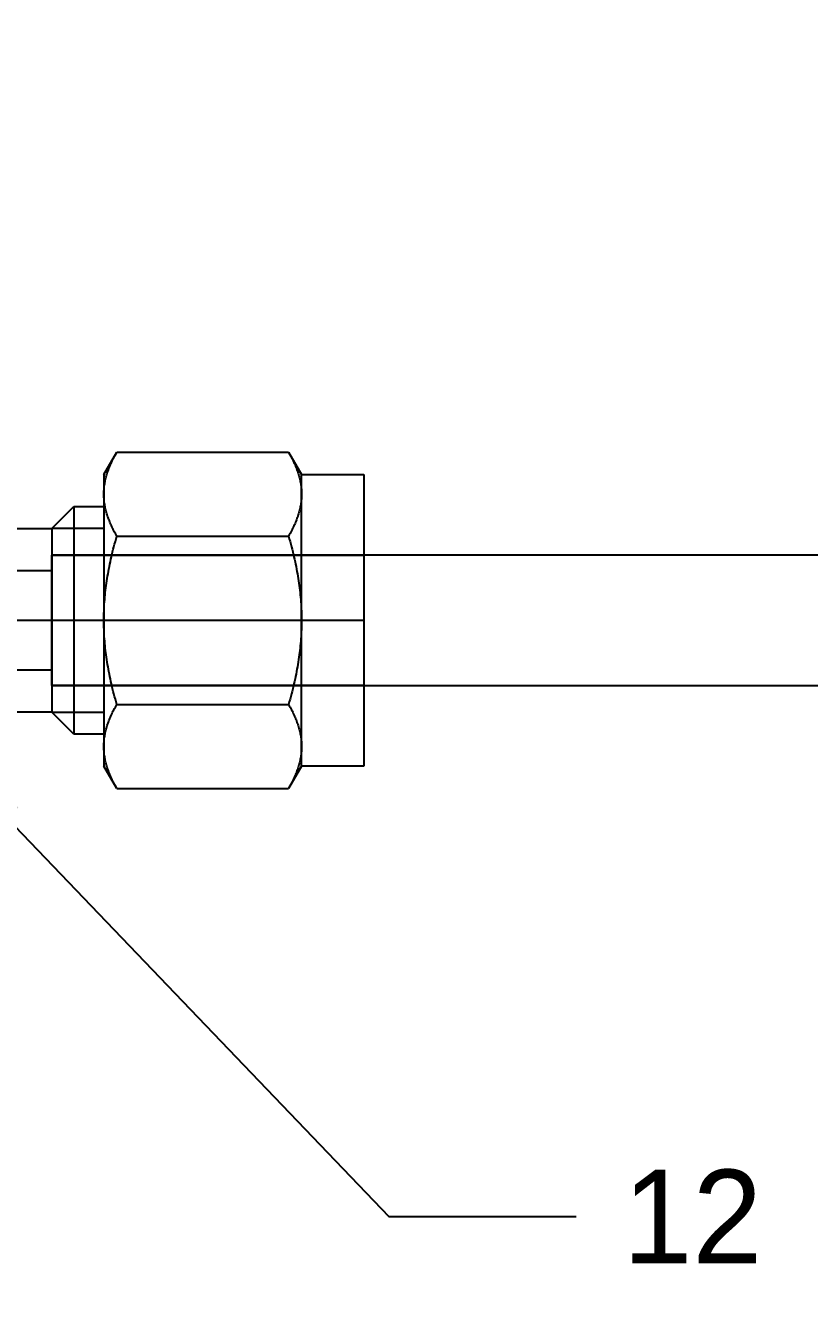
# Model space of a CAD drawing. Header units: inches. Extents: x 5.3 to 31.2, y 3.7 to 34.9.
# Drawn here: x 20.97 to 22.478, y 24.852 to 27.288 of the extents above; entities that cross this region are included whole.
import ezdxf
from ezdxf import colors
from ezdxf.entities.mleader import LeaderData, LeaderLine
from ezdxf.math import Vec2, Vec3

# ---------------------------------------------------------------- set-up
doc = ezdxf.new("R2010")
doc.units = ezdxf.units.IN
doc.header["$MEASUREMENT"] = 0
doc.linetypes.add('CENTER2', pattern=[28.575, 19.05, -3.175, 3.175, -3.175])
doc.linetypes.add('HIDDEN2', pattern=[4.7625, 3.175, -1.5875])
for name, color, linetype in [('.25 tubes', 170, 'Continuous'), ('NOTES', 1, 'Continuous'), ('TRDETAIL2', 7, 'Continuous'), ('TRDETAIL3', 7, 'Continuous'), ('TRMODEL1', 7, 'Continuous'), ('TRMODEL3', 7, 'Continuous')]:
    doc.layers.add(name, color=color, linetype=linetype)

# ---------------------------------------------------------------- blocks, each defined once
blk = doc.blocks.new('SS-400-4')
at = {"layer": 'TRDETAIL2', "color": 6, "linetype": 'HIDDEN2'}
for p, q in [((-0.5691, 1.1494), (-1.1691, 1.1494)), ((-1.1691, 1.1494), (-1.1691, 0.8994)), ((-1.5341, 1.1194), (-1.1691, 1.1194)), ((-1.1691, 0.9294), (-1.5341, 0.9294)), ((-1.1691, 0.8994), (-0.5691, 0.8994))]:
    blk.add_line(p, q, dxfattribs=at)
at = {"layer": 'TRDETAIL3', "color": 4, "linetype": 'CENTER2'}
blk.add_line((-2.6891, 1.0244), (-0.5691, 1.0244), dxfattribs=at)
at = {"layer": 'TRMODEL1', "color": 7, "linetype": 'Continuous'}
for p, q in [((-1.0441, 1.3477), (-1.0691, 1.3044)), ((-1.0483, 1.3401), (-1.0496, 1.3377)), ((-1.0469, 1.3427), (-1.0483, 1.3401)), ((-1.0455, 1.3452), (-1.0469, 1.3427)), ((-1.0441, 1.3477), (-1.0455, 1.3452)), ((-1.0441, 1.3477), (-0.7141, 1.3477)), ((-0.7126, 1.3452), (-0.7141, 1.3477)), ((-0.6891, 1.3044), (-0.7141, 1.3477)), ((-0.7112, 1.3427), (-0.7126, 1.3452)), ((-0.7098, 1.3401), (-0.7112, 1.3427)), ((-0.7085, 1.3377), (-0.7098, 1.3401)), ((-1.0594, 1.3162), (-1.0602, 1.3138)), ((-1.0584, 1.3185), (-1.0594, 1.3162)), ((-1.0575, 1.3208), (-1.0584, 1.3185)), ((-1.0565, 1.3232), (-1.0575, 1.3208)), ((-1.0555, 1.3255), (-1.0565, 1.3232)), ((-1.0544, 1.3279), (-1.0555, 1.3255)), ((-1.0533, 1.3303), (-1.0544, 1.3279)), ((-1.0521, 1.3328), (-1.0533, 1.3303)), ((-1.0509, 1.3352), (-1.0521, 1.3328)), ((-1.0496, 1.3377), (-1.0509, 1.3352)), ((-0.7073, 1.3352), (-0.7085, 1.3377)), ((-0.7061, 1.3328), (-0.7073, 1.3352)), ((-0.7049, 1.3303), (-0.7061, 1.3328)), ((-0.7038, 1.3279), (-0.7049, 1.3303)), ((-0.7027, 1.3255), (-0.7038, 1.3279)), ((-0.7016, 1.3232), (-0.7027, 1.3255)), ((-0.7006, 1.3208), (-0.7016, 1.3232)), ((-0.6997, 1.3185), (-0.7006, 1.3208)), ((-0.6988, 1.3162), (-0.6997, 1.3185)), ((-0.6979, 1.3138), (-0.6988, 1.3162)), ((-1.0691, 1.2669), (-1.0691, 1.3044)), ((-1.0666, 1.2913), (-1.0671, 1.2891)), ((-1.0662, 1.2935), (-1.0666, 1.2913)), ((-1.0657, 1.2957), (-1.0662, 1.2935)), ((-1.0651, 1.298), (-1.0657, 1.2957)), ((-1.0646, 1.3002), (-1.0651, 1.298)), ((-1.0639, 1.3025), (-1.0646, 1.3002)), ((-1.0633, 1.3047), (-1.0639, 1.3025)), ((-1.0626, 1.307), (-1.0633, 1.3047)), ((-1.0618, 1.3093), (-1.0626, 1.307)), ((-1.061, 1.3115), (-1.0618, 1.3093)), ((-1.0602, 1.3138), (-1.061, 1.3115)), ((-0.6971, 1.3115), (-0.6979, 1.3138)), ((-0.6963, 1.3093), (-0.6971, 1.3115)), ((-0.6956, 1.307), (-0.6963, 1.3093)), ((-0.6949, 1.3047), (-0.6956, 1.307)), ((-0.6942, 1.3025), (-0.6949, 1.3047)), ((-0.6936, 1.3002), (-0.6942, 1.3025)), ((-0.693, 1.298), (-0.6936, 1.3002)), ((-0.6925, 1.2957), (-0.693, 1.298)), ((-0.692, 1.2935), (-0.6925, 1.2957)), ((-0.6915, 1.2913), (-0.692, 1.2935)), ((-0.6911, 1.2891), (-0.6915, 1.2913)), ((-0.6891, 1.3044), (-0.6891, 1.2669)), ((-0.5691, 1.3044), (-0.6891, 1.3044)), ((-0.5691, 0.7444), (-0.5691, 1.3044)), ((-1.069, 1.2691), (-1.0691, 1.2669)), ((-1.0691, 1.2669), (-1.069, 1.2647)), ((-1.0691, 1.0244), (-1.0691, 1.2669)), ((-1.0689, 1.2736), (-1.069, 1.2714)), ((-1.069, 1.2714), (-1.069, 1.2691)), ((-1.0687, 1.2758), (-1.0689, 1.2736)), ((-1.0686, 1.278), (-1.0687, 1.2758)), ((-1.0683, 1.2802), (-1.0686, 1.278)), ((-1.0681, 1.2824), (-1.0683, 1.2802)), ((-1.0678, 1.2846), (-1.0681, 1.2824)), ((-1.0674, 1.2868), (-1.0678, 1.2846)), ((-1.0671, 1.2891), (-1.0674, 1.2868)), ((-0.6907, 1.2868), (-0.6911, 1.2891)), ((-0.6904, 1.2846), (-0.6907, 1.2868)), ((-0.6901, 1.2824), (-0.6904, 1.2846)), ((-0.6898, 1.2802), (-0.6901, 1.2824)), ((-0.6896, 1.278), (-0.6898, 1.2802)), ((-0.6894, 1.2758), (-0.6896, 1.278)), ((-0.6892, 1.2736), (-0.6894, 1.2758)), ((-0.6891, 1.2714), (-0.6892, 1.2736)), ((-0.6891, 1.2691), (-0.6891, 1.2714)), ((-0.6891, 1.2669), (-0.6891, 1.2691)), ((-0.6891, 1.2669), (-0.6891, 1.0244)), ((-0.6891, 1.2647), (-0.6891, 1.2669)), ((-1.1266, 1.2432), (-1.1691, 1.2007)), ((-1.1266, 0.8057), (-1.1266, 1.2432)), ((-1.0691, 1.2432), (-1.1266, 1.2432)), ((-1.069, 1.2647), (-1.069, 1.2625)), ((-1.069, 1.2625), (-1.0689, 1.2603)), ((-1.0689, 1.2603), (-1.0687, 1.258)), ((-1.0687, 1.258), (-1.0686, 1.2558)), ((-1.0686, 1.2558), (-1.0683, 1.2536)), ((-1.0683, 1.2536), (-1.0681, 1.2514)), ((-1.0681, 1.2514), (-1.0678, 1.2492)), ((-1.0678, 1.2492), (-1.0674, 1.247)), ((-1.0674, 1.247), (-1.0671, 1.2448)), ((-1.0671, 1.2448), (-1.0666, 1.2425)), ((-1.0666, 1.2425), (-1.0662, 1.2403)), ((-0.692, 1.2403), (-0.6915, 1.2425)), ((-0.6915, 1.2425), (-0.6911, 1.2448)), ((-0.6911, 1.2448), (-0.6907, 1.247)), ((-0.6907, 1.247), (-0.6904, 1.2492)), ((-0.6904, 1.2492), (-0.6901, 1.2514)), ((-0.6901, 1.2514), (-0.6898, 1.2536)), ((-0.6898, 1.2536), (-0.6896, 1.2558)), ((-0.6896, 1.2558), (-0.6894, 1.258)), ((-0.6894, 1.258), (-0.6892, 1.2603)), ((-0.6892, 1.2603), (-0.6891, 1.2625)), ((-0.6891, 1.2625), (-0.6891, 1.2647)), ((-1.0662, 1.2403), (-1.0657, 1.2381)), ((-1.0657, 1.2381), (-1.0651, 1.2359)), ((-1.0651, 1.2359), (-1.0646, 1.2336)), ((-1.0646, 1.2336), (-1.0639, 1.2314)), ((-1.0639, 1.2314), (-1.0633, 1.2291)), ((-1.0633, 1.2291), (-1.0626, 1.2268)), ((-1.0626, 1.2268), (-1.0618, 1.2246)), ((-1.0618, 1.2246), (-1.061, 1.2223)), ((-1.061, 1.2223), (-1.0602, 1.22)), ((-1.0602, 1.22), (-1.0594, 1.2177)), ((-0.6988, 1.2177), (-0.6979, 1.22)), ((-0.6979, 1.22), (-0.6971, 1.2223)), ((-0.6971, 1.2223), (-0.6963, 1.2246)), ((-0.6963, 1.2246), (-0.6956, 1.2268)), ((-0.6956, 1.2268), (-0.6949, 1.2291)), ((-0.6949, 1.2291), (-0.6942, 1.2314)), ((-0.6942, 1.2314), (-0.6936, 1.2336)), ((-0.6936, 1.2336), (-0.693, 1.2359)), ((-0.693, 1.2359), (-0.6925, 1.2381)), ((-0.6925, 1.2381), (-0.692, 1.2403)), ((-1.1691, 1.2007), (-1.2691, 1.2007)), ((-1.1691, 0.8482), (-1.1691, 1.2007)), ((-1.1691, 0.8482), (-1.1691, 1.2007)), ((-1.0594, 1.2177), (-1.0584, 1.2153)), ((-1.0584, 1.2153), (-1.0575, 1.213)), ((-1.0575, 1.213), (-1.0565, 1.2107)), ((-1.0565, 1.2107), (-1.0555, 1.2083)), ((-1.0555, 1.2083), (-1.0544, 1.2059)), ((-1.0544, 1.2059), (-1.0533, 1.2035)), ((-1.0533, 1.2035), (-1.0521, 1.2011)), ((-1.0521, 1.2011), (-1.0509, 1.1986)), ((-1.0509, 1.1986), (-1.0496, 1.1962)), ((-1.0496, 1.1962), (-1.0483, 1.1937)), ((-1.0483, 1.1937), (-1.0469, 1.1912)), ((-0.7112, 1.1912), (-0.7098, 1.1937)), ((-0.7098, 1.1937), (-0.7085, 1.1962)), ((-0.7085, 1.1962), (-0.7073, 1.1986)), ((-0.7073, 1.1986), (-0.7061, 1.2011)), ((-0.7061, 1.2011), (-0.7049, 1.2035)), ((-0.7049, 1.2035), (-0.7038, 1.2059)), ((-0.7038, 1.2059), (-0.7027, 1.2083)), ((-0.7027, 1.2083), (-0.7016, 1.2107)), ((-0.7016, 1.2107), (-0.7006, 1.213)), ((-0.7006, 1.213), (-0.6997, 1.2153)), ((-0.6997, 1.2153), (-0.6988, 1.2177)), ((-1.0483, 1.1709), (-1.0496, 1.1659)), ((-1.0469, 1.1759), (-1.0483, 1.1709)), ((-1.0469, 1.1912), (-1.0455, 1.1886)), ((-1.0455, 1.181), (-1.0469, 1.1759)), ((-1.0455, 1.1886), (-1.0441, 1.1861)), ((-1.0441, 1.1861), (-1.0455, 1.181)), ((-1.0441, 1.1861), (-0.7141, 1.1861)), ((-0.7141, 1.1861), (-0.7126, 1.1886)), ((-0.7126, 1.181), (-0.7141, 1.1861)), ((-0.7126, 1.1886), (-0.7112, 1.1912)), ((-0.7112, 1.1759), (-0.7126, 1.181)), ((-0.7098, 1.1709), (-0.7112, 1.1759)), ((-0.7085, 1.1659), (-0.7098, 1.1709)), ((-1.0544, 1.1465), (-1.0555, 1.1417)), ((-1.0533, 1.1513), (-1.0544, 1.1465)), ((-1.0521, 1.1561), (-1.0533, 1.1513)), ((-1.0509, 1.161), (-1.0521, 1.1561)), ((-1.0496, 1.1659), (-1.0509, 1.161)), ((-0.7073, 1.161), (-0.7085, 1.1659)), ((-0.7061, 1.1561), (-0.7073, 1.161)), ((-0.7049, 1.1513), (-0.7061, 1.1561)), ((-0.7038, 1.1465), (-0.7049, 1.1513)), ((-0.7027, 1.1417), (-0.7038, 1.1465)), ((-1.0594, 1.1229), (-1.0602, 1.1183)), ((-1.0584, 1.1276), (-1.0594, 1.1229)), ((-1.0575, 1.1322), (-1.0584, 1.1276)), ((-1.0565, 1.1369), (-1.0575, 1.1322)), ((-1.0555, 1.1417), (-1.0565, 1.1369)), ((-0.7016, 1.1369), (-0.7027, 1.1417)), ((-0.7006, 1.1322), (-0.7016, 1.1369)), ((-0.6997, 1.1276), (-0.7006, 1.1322)), ((-0.6988, 1.1229), (-0.6997, 1.1276)), ((-0.6979, 1.1183), (-0.6988, 1.1229)), ((-1.0633, 1.1), (-1.0639, 1.0955)), ((-1.0626, 1.1046), (-1.0633, 1.1)), ((-1.0618, 1.1091), (-1.0626, 1.1046)), ((-1.061, 1.1137), (-1.0618, 1.1091)), ((-1.0602, 1.1183), (-1.061, 1.1137)), ((-0.6971, 1.1137), (-0.6979, 1.1183)), ((-0.6963, 1.1091), (-0.6971, 1.1137)), ((-0.6956, 1.1046), (-0.6963, 1.1091)), ((-0.6949, 1.1), (-0.6956, 1.1046)), ((-0.6942, 1.0955), (-0.6949, 1.1)), ((-1.0666, 1.0732), (-1.0671, 1.0687)), ((-1.0662, 1.0776), (-1.0666, 1.0732)), ((-1.0657, 1.0821), (-1.0662, 1.0776)), ((-1.0651, 1.0865), (-1.0657, 1.0821)), ((-1.0646, 1.091), (-1.0651, 1.0865)), ((-1.0639, 1.0955), (-1.0646, 1.091)), ((-0.6936, 1.091), (-0.6942, 1.0955)), ((-0.693, 1.0865), (-0.6936, 1.091)), ((-0.6925, 1.0821), (-0.693, 1.0865)), ((-0.692, 1.0776), (-0.6925, 1.0821)), ((-0.6915, 1.0732), (-0.692, 1.0776)), ((-0.6911, 1.0687), (-0.6915, 1.0732)), ((-1.0683, 1.051), (-1.0686, 1.0466)), ((-1.0681, 1.0554), (-1.0683, 1.051)), ((-1.0678, 1.0599), (-1.0681, 1.0554)), ((-1.0674, 1.0643), (-1.0678, 1.0599)), ((-1.0671, 1.0687), (-1.0674, 1.0643)), ((-0.6907, 1.0643), (-0.6911, 1.0687)), ((-0.6904, 1.0599), (-0.6907, 1.0643)), ((-0.6901, 1.0554), (-0.6904, 1.0599)), ((-0.6898, 1.051), (-0.6901, 1.0554)), ((-0.6896, 1.0466), (-0.6898, 1.051)), ((-1.069, 1.0289), (-1.0691, 1.0244)), ((-1.0691, 1.0244), (-1.069, 1.02)), ((-1.0691, 0.7819), (-1.0691, 1.0244)), ((-1.0689, 1.0377), (-1.069, 1.0333)), ((-1.069, 1.0333), (-1.069, 1.0289)), ((-1.0687, 1.0422), (-1.0689, 1.0377)), ((-1.0686, 1.0466), (-1.0687, 1.0422)), ((-0.6894, 1.0422), (-0.6896, 1.0466)), ((-0.6892, 1.0377), (-0.6894, 1.0422)), ((-0.6891, 1.0333), (-0.6892, 1.0377)), ((-0.6891, 1.0289), (-0.6891, 1.0333)), ((-0.6891, 1.0244), (-0.6891, 1.0289)), ((-0.6891, 1.02), (-0.6891, 1.0244)), ((-0.6891, 1.0244), (-0.6891, 0.7819)), ((-1.069, 1.02), (-1.069, 1.0155)), ((-1.069, 1.0155), (-1.0689, 1.0111)), ((-1.0689, 1.0111), (-1.0687, 1.0067)), ((-1.0687, 1.0067), (-1.0686, 1.0023)), ((-1.0686, 1.0023), (-1.0683, 0.9978)), ((-0.6898, 0.9978), (-0.6896, 1.0023)), ((-0.6896, 1.0023), (-0.6894, 1.0067)), ((-0.6894, 1.0067), (-0.6892, 1.0111)), ((-0.6892, 1.0111), (-0.6891, 1.0155)), ((-0.6891, 1.0155), (-0.6891, 1.02)), ((-1.0683, 0.9978), (-1.0681, 0.9934)), ((-1.0681, 0.9934), (-1.0678, 0.989)), ((-1.0678, 0.989), (-1.0674, 0.9846)), ((-1.0674, 0.9846), (-1.0671, 0.9801)), ((-1.0671, 0.9801), (-1.0666, 0.9757)), ((-1.0666, 0.9757), (-1.0662, 0.9712)), ((-0.692, 0.9712), (-0.6915, 0.9757)), ((-0.6915, 0.9757), (-0.6911, 0.9801)), ((-0.6911, 0.9801), (-0.6907, 0.9846)), ((-0.6907, 0.9846), (-0.6904, 0.989)), ((-0.6904, 0.989), (-0.6901, 0.9934)), ((-0.6901, 0.9934), (-0.6898, 0.9978)), ((-1.0662, 0.9712), (-1.0657, 0.9668)), ((-1.0657, 0.9668), (-1.0651, 0.9623)), ((-1.0651, 0.9623), (-1.0646, 0.9578)), ((-1.0646, 0.9578), (-1.0639, 0.9533)), ((-1.0639, 0.9533), (-1.0633, 0.9488)), ((-0.6949, 0.9488), (-0.6942, 0.9533)), ((-0.6942, 0.9533), (-0.6936, 0.9578)), ((-0.6936, 0.9578), (-0.693, 0.9623)), ((-0.693, 0.9623), (-0.6925, 0.9668)), ((-0.6925, 0.9668), (-0.692, 0.9712)), ((-1.0633, 0.9488), (-1.0626, 0.9443)), ((-1.0626, 0.9443), (-1.0618, 0.9397)), ((-1.0618, 0.9397), (-1.061, 0.9352)), ((-1.061, 0.9352), (-1.0602, 0.9306)), ((-1.0602, 0.9306), (-1.0594, 0.9259)), ((-1.0594, 0.9259), (-1.0584, 0.9213)), ((-0.6997, 0.9213), (-0.6988, 0.9259)), ((-0.6988, 0.9259), (-0.6979, 0.9306)), ((-0.6979, 0.9306), (-0.6971, 0.9352)), ((-0.6971, 0.9352), (-0.6963, 0.9397)), ((-0.6963, 0.9397), (-0.6956, 0.9443)), ((-0.6956, 0.9443), (-0.6949, 0.9488)), ((-1.0584, 0.9213), (-1.0575, 0.9166)), ((-1.0575, 0.9166), (-1.0565, 0.9119)), ((-1.0565, 0.9119), (-1.0555, 0.9072)), ((-1.0555, 0.9072), (-1.0544, 0.9024)), ((-1.0544, 0.9024), (-1.0533, 0.8976)), ((-0.7049, 0.8976), (-0.7038, 0.9024)), ((-0.7038, 0.9024), (-0.7027, 0.9072)), ((-0.7027, 0.9072), (-0.7016, 0.9119)), ((-0.7016, 0.9119), (-0.7006, 0.9166)), ((-0.7006, 0.9166), (-0.6997, 0.9213)), ((-1.0533, 0.8976), (-1.0521, 0.8927)), ((-1.0521, 0.8927), (-1.0509, 0.8879)), ((-1.0509, 0.8879), (-1.0496, 0.8829)), ((-1.0496, 0.8829), (-1.0483, 0.878)), ((-1.0483, 0.878), (-1.0469, 0.8729)), ((-0.7112, 0.8729), (-0.7098, 0.878)), ((-0.7098, 0.878), (-0.7085, 0.8829)), ((-0.7085, 0.8829), (-0.7073, 0.8879)), ((-0.7073, 0.8879), (-0.7061, 0.8927)), ((-0.7061, 0.8927), (-0.7049, 0.8976)), ((-1.0496, 0.8527), (-1.0509, 0.8502)), ((-1.0483, 0.8552), (-1.0496, 0.8527)), ((-1.0469, 0.8577), (-1.0483, 0.8552)), ((-1.0469, 0.8729), (-1.0455, 0.8679)), ((-1.0455, 0.8602), (-1.0469, 0.8577)), ((-1.0455, 0.8679), (-1.0441, 0.8628)), ((-1.0441, 0.8628), (-1.0455, 0.8602)), ((-1.0441, 0.8628), (-0.7141, 0.8628)), ((-0.7141, 0.8628), (-0.7126, 0.8679)), ((-0.7126, 0.8602), (-0.7141, 0.8628)), ((-0.7126, 0.8679), (-0.7112, 0.8729)), ((-0.7112, 0.8577), (-0.7126, 0.8602)), ((-0.7098, 0.8552), (-0.7112, 0.8577)), ((-0.7085, 0.8527), (-0.7098, 0.8552)), ((-0.7073, 0.8502), (-0.7085, 0.8527)), ((-1.2691, 0.8482), (-1.1691, 0.8482)), ((-1.1691, 0.8482), (-1.1266, 0.8057)), ((-1.0602, 0.8289), (-1.061, 0.8266)), ((-1.0594, 0.8312), (-1.0602, 0.8289)), ((-1.0584, 0.8335), (-1.0594, 0.8312)), ((-1.0575, 0.8358), (-1.0584, 0.8335)), ((-1.0565, 0.8382), (-1.0575, 0.8358)), ((-1.0555, 0.8406), (-1.0565, 0.8382)), ((-1.0544, 0.843), (-1.0555, 0.8406)), ((-1.0533, 0.8454), (-1.0544, 0.843)), ((-1.0521, 0.8478), (-1.0533, 0.8454)), ((-1.0509, 0.8502), (-1.0521, 0.8478)), ((-0.7061, 0.8478), (-0.7073, 0.8502)), ((-0.7049, 0.8454), (-0.7061, 0.8478)), ((-0.7038, 0.843), (-0.7049, 0.8454)), ((-0.7027, 0.8406), (-0.7038, 0.843)), ((-0.7016, 0.8382), (-0.7027, 0.8406)), ((-0.7006, 0.8358), (-0.7016, 0.8382)), ((-0.6997, 0.8335), (-0.7006, 0.8358)), ((-0.6988, 0.8312), (-0.6997, 0.8335)), ((-0.6979, 0.8289), (-0.6988, 0.8312)), ((-0.6971, 0.8266), (-0.6979, 0.8289)), ((-1.1266, 0.8057), (-1.0691, 0.8057)), ((-1.0671, 0.8041), (-1.0674, 0.8019)), ((-1.0666, 0.8063), (-1.0671, 0.8041)), ((-1.0662, 0.8085), (-1.0666, 0.8063)), ((-1.0657, 0.8108), (-1.0662, 0.8085)), ((-1.0651, 0.813), (-1.0657, 0.8108)), ((-1.0646, 0.8152), (-1.0651, 0.813)), ((-1.0639, 0.8175), (-1.0646, 0.8152)), ((-1.0633, 0.8197), (-1.0639, 0.8175)), ((-1.0626, 0.822), (-1.0633, 0.8197)), ((-1.0618, 0.8243), (-1.0626, 0.822)), ((-1.061, 0.8266), (-1.0618, 0.8243)), ((-0.6963, 0.8243), (-0.6971, 0.8266)), ((-0.6956, 0.822), (-0.6963, 0.8243)), ((-0.6949, 0.8197), (-0.6956, 0.822)), ((-0.6942, 0.8175), (-0.6949, 0.8197)), ((-0.6936, 0.8152), (-0.6942, 0.8175)), ((-0.693, 0.813), (-0.6936, 0.8152)), ((-0.6925, 0.8108), (-0.693, 0.813)), ((-0.692, 0.8085), (-0.6925, 0.8108)), ((-0.6915, 0.8063), (-0.692, 0.8085)), ((-0.6911, 0.8041), (-0.6915, 0.8063)), ((-0.6907, 0.8019), (-0.6911, 0.8041)), ((-1.069, 0.7842), (-1.0691, 0.7819)), ((-1.0691, 0.7819), (-1.069, 0.7797)), ((-1.0691, 0.7444), (-1.0691, 0.7819)), ((-1.0689, 0.7886), (-1.069, 0.7864)), ((-1.069, 0.7864), (-1.069, 0.7842)), ((-1.069, 0.7797), (-1.069, 0.7775)), ((-1.0687, 0.7908), (-1.0689, 0.7886)), ((-1.0686, 0.793), (-1.0687, 0.7908)), ((-1.0683, 0.7952), (-1.0686, 0.793)), ((-1.0681, 0.7974), (-1.0683, 0.7952)), ((-1.0678, 0.7997), (-1.0681, 0.7974)), ((-1.0674, 0.8019), (-1.0678, 0.7997)), ((-0.6904, 0.7997), (-0.6907, 0.8019)), ((-0.6901, 0.7974), (-0.6904, 0.7997)), ((-0.6898, 0.7952), (-0.6901, 0.7974)), ((-0.6896, 0.793), (-0.6898, 0.7952)), ((-0.6894, 0.7908), (-0.6896, 0.793)), ((-0.6892, 0.7886), (-0.6894, 0.7908)), ((-0.6891, 0.7864), (-0.6892, 0.7886)), ((-0.6891, 0.7842), (-0.6891, 0.7864)), ((-0.6891, 0.7819), (-0.6891, 0.7842)), ((-0.6891, 0.7797), (-0.6891, 0.7819)), ((-0.6891, 0.7819), (-0.6891, 0.7444)), ((-0.6891, 0.7775), (-0.6891, 0.7797)), ((-1.069, 0.7775), (-1.0689, 0.7753)), ((-1.0689, 0.7753), (-1.0687, 0.7731)), ((-1.0687, 0.7731), (-1.0686, 0.7709)), ((-1.0686, 0.7709), (-1.0683, 0.7686)), ((-1.0683, 0.7686), (-1.0681, 0.7664)), ((-1.0681, 0.7664), (-1.0678, 0.7642)), ((-1.0678, 0.7642), (-1.0674, 0.762)), ((-1.0674, 0.762), (-1.0671, 0.7598)), ((-1.0671, 0.7598), (-1.0666, 0.7576)), ((-1.0666, 0.7576), (-1.0662, 0.7553)), ((-1.0662, 0.7553), (-1.0657, 0.7531)), ((-0.6925, 0.7531), (-0.692, 0.7553)), ((-0.692, 0.7553), (-0.6915, 0.7576)), ((-0.6915, 0.7576), (-0.6911, 0.7598)), ((-0.6911, 0.7598), (-0.6907, 0.762)), ((-0.6907, 0.762), (-0.6904, 0.7642)), ((-0.6904, 0.7642), (-0.6901, 0.7664)), ((-0.6901, 0.7664), (-0.6898, 0.7686)), ((-0.6898, 0.7686), (-0.6896, 0.7709)), ((-0.6896, 0.7709), (-0.6894, 0.7731)), ((-0.6894, 0.7731), (-0.6892, 0.7753)), ((-0.6892, 0.7753), (-0.6891, 0.7775)), ((-1.0691, 0.7444), (-1.0441, 0.7011)), ((-1.0657, 0.7531), (-1.0651, 0.7509)), ((-1.0651, 0.7509), (-1.0646, 0.7486)), ((-1.0646, 0.7486), (-1.0639, 0.7464)), ((-1.0639, 0.7464), (-1.0633, 0.7441)), ((-1.0633, 0.7441), (-1.0626, 0.7419)), ((-1.0626, 0.7419), (-1.0618, 0.7396)), ((-1.0618, 0.7396), (-1.061, 0.7373)), ((-1.061, 0.7373), (-1.0602, 0.735)), ((-1.0602, 0.735), (-1.0594, 0.7327)), ((-1.0594, 0.7327), (-1.0584, 0.7304)), ((-0.7141, 0.7011), (-0.6891, 0.7444)), ((-0.6997, 0.7304), (-0.6988, 0.7327)), ((-0.6988, 0.7327), (-0.6979, 0.735)), ((-0.6979, 0.735), (-0.6971, 0.7373)), ((-0.6971, 0.7373), (-0.6963, 0.7396)), ((-0.6963, 0.7396), (-0.6956, 0.7419)), ((-0.6956, 0.7419), (-0.6949, 0.7441)), ((-0.6949, 0.7441), (-0.6942, 0.7464)), ((-0.6942, 0.7464), (-0.6936, 0.7486)), ((-0.6936, 0.7486), (-0.693, 0.7509)), ((-0.693, 0.7509), (-0.6925, 0.7531)), ((-0.6891, 0.7444), (-0.5691, 0.7444)), ((-1.0584, 0.7304), (-1.0575, 0.728)), ((-1.0575, 0.728), (-1.0565, 0.7257)), ((-1.0565, 0.7257), (-1.0555, 0.7233)), ((-1.0555, 0.7233), (-1.0544, 0.7209)), ((-1.0544, 0.7209), (-1.0533, 0.7185)), ((-1.0533, 0.7185), (-1.0521, 0.7161)), ((-1.0521, 0.7161), (-1.0509, 0.7137)), ((-1.0509, 0.7137), (-1.0496, 0.7112)), ((-1.0496, 0.7112), (-1.0483, 0.7087)), ((-1.0483, 0.7087), (-1.0469, 0.7062)), ((-0.7112, 0.7062), (-0.7098, 0.7087)), ((-0.7098, 0.7087), (-0.7085, 0.7112)), ((-0.7085, 0.7112), (-0.7073, 0.7137)), ((-0.7073, 0.7137), (-0.7061, 0.7161)), ((-0.7061, 0.7161), (-0.7049, 0.7185)), ((-0.7049, 0.7185), (-0.7038, 0.7209)), ((-0.7038, 0.7209), (-0.7027, 0.7233)), ((-0.7027, 0.7233), (-0.7016, 0.7257)), ((-0.7016, 0.7257), (-0.7006, 0.728)), ((-0.7006, 0.728), (-0.6997, 0.7304)), ((-1.0469, 0.7062), (-1.0455, 0.7037)), ((-1.0455, 0.7037), (-1.0441, 0.7011)), ((-1.0441, 0.7011), (-0.7141, 0.7011)), ((-0.7141, 0.7011), (-0.7126, 0.7037)), ((-0.7126, 0.7037), (-0.7112, 0.7062))]:
    blk.add_line(p, q, dxfattribs=at)
at = {"layer": 'TRMODEL3', "color": 1, "linetype": 'Continuous'}
for p, q in [((-1.1691, 1.2007), (-1.0691, 1.2007)), ((-1.0691, 0.8482), (-1.1691, 0.8482))]:
    blk.add_line(p, q, dxfattribs=at)

msp = doc.modelspace()

# ---------------------------------------------------------------- linework, layer by layer
at = {"layer": '.25 tubes'}
msp.add_lwpolyline([(21.0213, 26.0194), (22.7877, 26.0194, 0.198912), (23.2738, 26.2207), (24.2488, 27.1964), (24.072, 27.3732), (23.097, 26.3975, -0.198912), (22.7877, 26.2694), (21.0213, 26.2694)], format="xyb", close=True, dxfattribs=at)

# ---------------------------------------------------------------- block references
at = {"xscale": -1, "rotation": 180}
msp.add_blockref('SS-400-4', (22.1903, 27.1688), dxfattribs=at)

# ---------------------------------------------------------------- leaders
at = {"layer": 'NOTES'}
ml = msp.add_multileader_mtext('Standard', dxfattribs=at)
ml.set_content('12', color=256)
ml.set_leader_properties()
ml.build(insert=Vec2(0, 0))
ml.multileader.update_dxf_attribs({"has_text_frame": 1, "text_right_attachment_type": 6, "dogleg_length": 0.36, "arrow_head_size": 0.18})
ctx = ml.context
ctx.base_point, ctx.char_height, ctx.arrow_head_size, ctx.landing_gap_size, ctx.plane_origin = Vec3(22.0287, 24.9986), 0.18, 0.18, 0.09, Vec3(20.8113, 25.8944)
ctx.right_attachment = 6
notes = []
notes.append((ctx, [(0, (1, 1, 0), (21.6687, 24.9986), (1, 0), 0.36, [(0, [(20.8113, 25.8944)], 0, [])])]))
ctx.mtext.insert, ctx.mtext.flow_direction = Vec3(22.1187, 25.0886), 5
for ctx, leaders in notes:
    for number, flags, end, landing, length, lines in leaders:
        leader = LeaderData()
        leader.index, (leader.has_last_leader_line, leader.has_dogleg_vector, leader.attachment_direction) = number, flags
        leader.last_leader_point, leader.dogleg_vector, leader.dogleg_length = Vec3(end), Vec3(landing), length
        for number, points, colour, breaks in lines:
            line = LeaderLine()
            line.index, line.vertices, line.color, line.breaks = number, Vec3.list(points), colors.encode_raw_color(colour), breaks
            leader.lines.append(line)
        ctx.leaders.append(leader)

doc.saveas('drawing.dxf')
